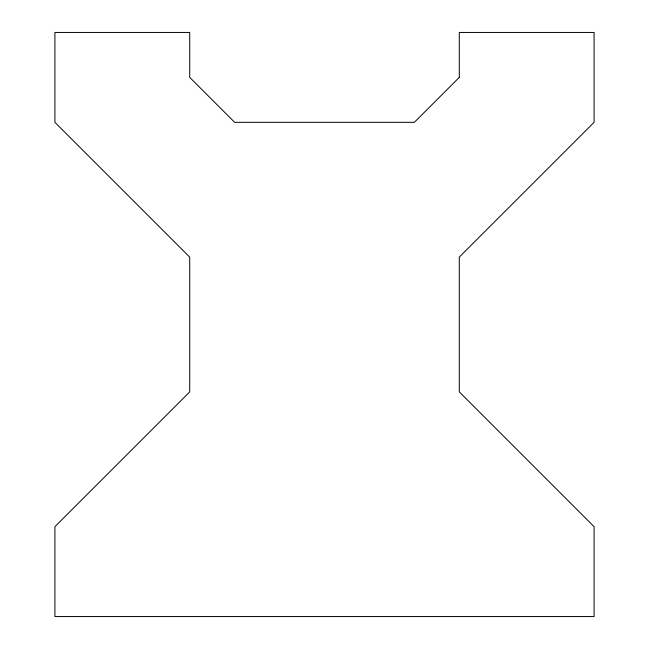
<?xml version="1.0" encoding="UTF-8"?>
<svg xmlns="http://www.w3.org/2000/svg" width="649" height="649" viewBox="0 0 649 649"><rect width="100%" height="100%" fill="white"/><g stroke="black" fill="none" stroke-linecap="round" stroke-linejoin="round"><path stroke-width="0.97" d="M459.289 77.377L414.362 122.312L234.638 122.312L189.711 77.377L189.711 32.45L54.914 32.45L54.914 122.312L189.711 257.101L189.711 391.899L54.914 526.688L54.914 616.55L594.086 616.55L594.086 526.688L459.289 391.899L459.289 257.101L594.086 122.312L594.086 32.45L459.289 32.45L459.289 77.377"/></g></svg>
